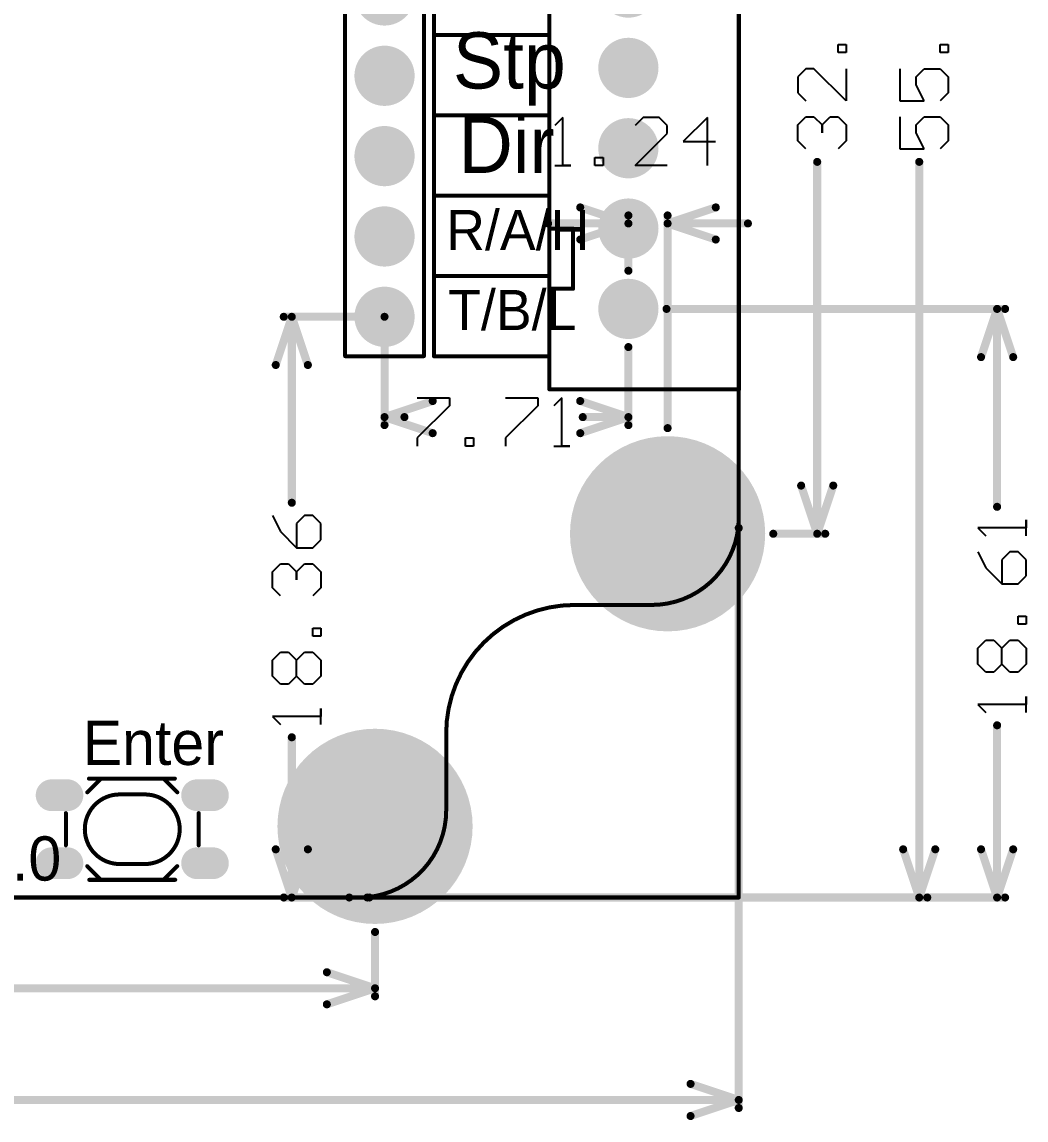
# Model space of a CAD drawing. Header units: millimetres. Extents: x 18.6 to 91.5, y 20.1 to 88.8.
# Drawn here: x 59.74 to 91.48, y 20.36 to 55.08 of the extents above; entities that cross this region are included whole.
import ezdxf

# ---------------------------------------------------------------- set-up
doc = ezdxf.new("R2010")
doc.units = ezdxf.units.MM
for name, color, linetype in [('BottomLayer', 5, 'Continuous'), ('BottomSolder', 6, 'Continuous'), ('KeepOutLayer', 6, 'Continuous'), ('Mechanical1', 6, 'Continuous'), ('Mechanical2', 216, 'Continuous'), ('Mechanical6', 56, 'Continuous'), ('MidLayer1', 16, 'Continuous'), ('MidLayer2', 76, 'Continuous'), ('MultiLayer', 9, 'Continuous'), ('PadHoleLayer', 156, 'Continuous'), ('TopLayer', 1, 'Continuous'), ('TopOverlay', 2, 'Continuous'), ('TopPaste', 8, 'Continuous'), ('TopSolder', 216, 'Continuous')]:
    doc.layers.add(name, color=color, linetype=linetype)

# ---------------------------------------------------------------- blocks, each defined once
blk = doc.blocks.new('3_4_2_5____1')
at = {"layer": 'TopLayer', "const_width": 0.8}
for points in [[(-2.55, 1.075), (-2.05, 1.075)], [(2.05, 1.075), (2.55, 1.075)], [(-2.55, -1.075), (-2.05, -1.075)], [(2.05, -1.075), (2.55, -1.075)]]:
    blk.add_lwpolyline(points, dxfattribs=at)
at = {"layer": 'TopLayer', "const_width": 0.4}
for points in [[(-2.75, 1.075, 1), (-2.35, 1.075, 1)], [(-2.25, 1.075, 1), (-1.85, 1.075, 1)], [(1.85, 1.075, 1), (2.25, 1.075, 1)], [(2.35, 1.075, 1), (2.75, 1.075, 1)], [(-2.75, -1.075, 1), (-2.35, -1.075, 1)], [(-2.25, -1.075, 1), (-1.85, -1.075, 1)], [(1.85, -1.075, 1), (2.25, -1.075, 1)], [(2.35, -1.075, 1), (2.75, -1.075, 1)]]:
    blk.add_lwpolyline(points, format="xyb", close=True, dxfattribs=at)
at = {"layer": 'TopOverlay', "const_width": 0.127}
for points in [[(-1.422, 1.168), (-1.016, 1.575)], [(-1.372, 1.6), (1.346, 1.6)], [(1.016, 1.575), (1.422, 1.168)], [(-0.4, 1.1), (0.4, 1.1)], [(-2.1, -0.508), (-2.1, 0.508)], [(2.1, -0.508), (2.1, 0.508)], [(-0.4, -1.1), (0.4, -1.1)], [(-1.422, -1.168), (-1.016, -1.575)], [(1.016, -1.575), (1.422, -1.168)], [(-1.359, -1.6), (1.359, -1.6)]]:
    blk.add_lwpolyline(points, dxfattribs=at)
at = {"layer": 'TopOverlay', "const_width": 0.0635}
for points in [[(-1.403, 1.6, 1), (-1.34, 1.6, 1)], [(-1.048, 1.575, 1), (-0.984, 1.575, 1)], [(0.984, 1.575, 1), (1.048, 1.575, 1)], [(1.314, 1.6, 1), (1.378, 1.6, 1)], [(-1.454, 1.168, 1), (-1.391, 1.168, 1)], [(-0.432, 1.1, 1), (-0.368, 1.1, 1)], [(-0.432, 1.1, 1), (-0.368, 1.1, 1)], [(0.368, 1.1, 1), (0.432, 1.1, 1)], [(0.368, 1.1, 1), (0.432, 1.1, 1)], [(1.391, 1.168, 1), (1.454, 1.168, 1)], [(-2.132, 0.508, 1), (-2.068, 0.508, 1)], [(2.068, 0.508, 1), (2.132, 0.508, 1)], [(-2.132, -0.508, 1), (-2.068, -0.508, 1)], [(2.068, -0.508, 1), (2.132, -0.508, 1)], [(-0.432, -1.1, 1), (-0.368, -1.1, 1)], [(-0.432, -1.1, 1), (-0.368, -1.1, 1)], [(0.368, -1.1, 1), (0.432, -1.1, 1)], [(0.368, -1.1, 1), (0.432, -1.1, 1)], [(-1.454, -1.168, 1), (-1.391, -1.168, 1)], [(1.391, -1.168, 1), (1.454, -1.168, 1)], [(-1.391, -1.6, 1), (-1.327, -1.6, 1)], [(-1.048, -1.575, 1), (-0.984, -1.575, 1)], [(0.984, -1.575, 1), (1.048, -1.575, 1)], [(1.327, -1.6, 1), (1.391, -1.6, 1)]]:
    blk.add_lwpolyline(points, format="xyb", close=True, dxfattribs=at)
at = {"layer": 'TopOverlay', "const_width": 0.127}
for points in [[(-0.4, -1.1, -1), (-0.4, 1.1)], [(0.4, 1.1, -1), (0.4, -1.1)]]:
    blk.add_lwpolyline(points, format="xyb", dxfattribs=at)
at = {"layer": 'TopPaste', "const_width": 0.8}
for points in [[(-2.55, 1.075), (-2.05, 1.075)], [(2.05, 1.075), (2.55, 1.075)], [(-2.55, -1.075), (-2.05, -1.075)], [(2.05, -1.075), (2.55, -1.075)]]:
    blk.add_lwpolyline(points, dxfattribs=at)
at = {"layer": 'TopPaste', "const_width": 0.4}
for points in [[(-2.75, 1.075, 1), (-2.35, 1.075, 1)], [(-2.25, 1.075, 1), (-1.85, 1.075, 1)], [(1.85, 1.075, 1), (2.25, 1.075, 1)], [(2.35, 1.075, 1), (2.75, 1.075, 1)], [(-2.75, -1.075, 1), (-2.35, -1.075, 1)], [(-2.25, -1.075, 1), (-1.85, -1.075, 1)], [(1.85, -1.075, 1), (2.25, -1.075, 1)], [(2.35, -1.075, 1), (2.75, -1.075, 1)]]:
    blk.add_lwpolyline(points, format="xyb", close=True, dxfattribs=at)
at = {"layer": 'TopSolder', "const_width": 1.003}
for points in [[(-2.55, 1.075), (-2.05, 1.075)], [(2.05, 1.075), (2.55, 1.075)], [(-2.55, -1.075), (-2.05, -1.075)], [(2.05, -1.075), (2.55, -1.075)]]:
    blk.add_lwpolyline(points, dxfattribs=at)
at = {"layer": 'TopSolder', "const_width": 0.502}
for points in [[(-2.801, 1.075, 1), (-2.299, 1.075, 1)], [(-2.301, 1.075, 1), (-1.799, 1.075, 1)], [(1.799, 1.075, 1), (2.301, 1.075, 1)], [(2.299, 1.075, 1), (2.801, 1.075, 1)], [(-2.801, -1.075, 1), (-2.299, -1.075, 1)], [(-2.301, -1.075, 1), (-1.799, -1.075, 1)], [(1.799, -1.075, 1), (2.301, -1.075, 1)], [(2.299, -1.075, 1), (2.801, -1.075, 1)]]:
    blk.add_lwpolyline(points, format="xyb", close=True, dxfattribs=at)
blk = doc.blocks.new('XH_8A_2')
at = {"layer": 'BottomLayer', "const_width": 0.85}
for points in [[(-9.315, 0, 1), (-8.465, 0, 1)], [(-6.775, 0, 1), (-5.925, 0, 1)], [(-4.235, 0, 1), (-3.385, 0, 1)], [(-1.695, 0, 1), (-0.845, 0, 1)], [(0.845, 0, 1), (1.695, 0, 1)], [(3.385, 0, 1), (4.235, 0, 1)], [(5.925, 0, 1), (6.775, 0, 1)]]:
    blk.add_lwpolyline(points, format="xyb", close=True, dxfattribs=at)
at = {"layer": 'BottomLayer'}
blk.add_solid([(8.04, -0.85), (9.74, -0.85), (8.04, 0.85), (9.74, 0.85)], dxfattribs=at)
at = {"layer": 'BottomSolder', "const_width": 0.952}
for points in [[(-9.366, 0, 1), (-8.414, 0, 1)], [(-6.826, 0, 1), (-5.874, 0, 1)], [(-4.286, 0, 1), (-3.334, 0, 1)], [(-1.746, 0, 1), (-0.794, 0, 1)], [(0.794, 0, 1), (1.746, 0, 1)], [(3.334, 0, 1), (4.286, 0, 1)], [(5.874, 0, 1), (6.826, 0, 1)]]:
    blk.add_lwpolyline(points, format="xyb", close=True, dxfattribs=at)
at = {"layer": 'BottomSolder'}
blk.add_solid([(7.938, -0.952), (9.842, -0.952), (7.938, 0.952), (9.842, 0.952)], dxfattribs=at)
at = {"layer": 'MidLayer1', "const_width": 0.85}
for points in [[(-9.315, 0, 1), (-8.465, 0, 1)], [(-6.775, 0, 1), (-5.925, 0, 1)], [(-4.235, 0, 1), (-3.385, 0, 1)], [(-1.695, 0, 1), (-0.845, 0, 1)], [(0.845, 0, 1), (1.695, 0, 1)], [(3.385, 0, 1), (4.235, 0, 1)], [(5.925, 0, 1), (6.775, 0, 1)]]:
    blk.add_lwpolyline(points, format="xyb", close=True, dxfattribs=at)
at = {"layer": 'MidLayer1'}
blk.add_solid([(8.04, -0.85), (9.74, -0.85), (8.04, 0.85), (9.74, 0.85)], dxfattribs=at)
at = {"layer": 'MidLayer2', "const_width": 0.85}
for points in [[(-9.315, 0, 1), (-8.465, 0, 1)], [(-6.775, 0, 1), (-5.925, 0, 1)], [(-4.235, 0, 1), (-3.385, 0, 1)], [(-1.695, 0, 1), (-0.845, 0, 1)], [(0.845, 0, 1), (1.695, 0, 1)], [(3.385, 0, 1), (4.235, 0, 1)], [(5.925, 0, 1), (6.775, 0, 1)]]:
    blk.add_lwpolyline(points, format="xyb", close=True, dxfattribs=at)
at = {"layer": 'MidLayer2'}
blk.add_solid([(8.04, -0.85), (9.74, -0.85), (8.04, 0.85), (9.74, 0.85)], dxfattribs=at)
at = {"layer": 'MultiLayer', "const_width": 0.85}
for points in [[(-9.315, 0, 1), (-8.465, 0, 1)], [(-6.775, 0, 1), (-5.925, 0, 1)], [(-4.235, 0, 1), (-3.385, 0, 1)], [(-1.695, 0, 1), (-0.845, 0, 1)], [(0.845, 0, 1), (1.695, 0, 1)], [(3.385, 0, 1), (4.235, 0, 1)], [(5.925, 0, 1), (6.775, 0, 1)]]:
    blk.add_lwpolyline(points, format="xyb", close=True, dxfattribs=at)
at = {"layer": 'MultiLayer'}
blk.add_solid([(8.04, -0.85), (9.74, -0.85), (8.04, 0.85), (9.74, 0.85)], dxfattribs=at)
at = {"layer": 'PadHoleLayer', "const_width": 0.415}
for points in [[(-9.098, 0, 1), (-8.682, 0, 1)], [(-6.558, 0, 1), (-6.142, 0, 1)], [(-4.018, 0, 1), (-3.602, 0, 1)], [(-1.477, 0, 1), (-1.062, 0, 1)], [(1.062, 0, 1), (1.478, 0, 1)], [(3.602, 0, 1), (4.018, 0, 1)], [(6.142, 0, 1), (6.558, 0, 1)], [(8.682, 0, 1), (9.098, 0, 1)]]:
    blk.add_lwpolyline(points, format="xyb", close=True, dxfattribs=at)
at = {"layer": 'TopLayer', "const_width": 0.85}
for points in [[(-9.315, 0, 1), (-8.465, 0, 1)], [(-6.775, 0, 1), (-5.925, 0, 1)], [(-4.235, 0, 1), (-3.385, 0, 1)], [(-1.695, 0, 1), (-0.845, 0, 1)], [(0.845, 0, 1), (1.695, 0, 1)], [(3.385, 0, 1), (4.235, 0, 1)], [(5.925, 0, 1), (6.775, 0, 1)]]:
    blk.add_lwpolyline(points, format="xyb", close=True, dxfattribs=at)
at = {"layer": 'TopLayer'}
blk.add_solid([(8.04, -0.85), (9.74, -0.85), (8.04, 0.85), (9.74, 0.85)], dxfattribs=at)
at = {"layer": 'TopOverlay', "const_width": 0.127}
for points in [[(-11.43, 2.5), (-11.43, -3.5)], [(-11.43, 2.5), (-8.255, 2.5)], [(-8.255, 2.5), (-8.255, 1.75)], [(-8.255, 2.5), (-6.35, 2.5)], [(-6.35, 2.5), (-6.35, 1.75)], [(-6.35, 2.5), (6.858, 2.5)], [(6.858, 2.5), (6.858, 1.75)], [(6.858, 2.5), (8.763, 2.5)], [(8.763, 2.5), (8.763, 1.75)], [(8.763, 2.5), (11.36, 2.5)], [(11.36, 2.5), (11.36, -3.5)], [(-8.255, 1.75), (-6.35, 1.75)], [(6.858, 1.75), (8.763, 1.75)], [(-11.43, -3.5), (11.36, -3.5)]]:
    blk.add_lwpolyline(points, dxfattribs=at)
at = {"layer": 'TopOverlay', "const_width": 0.0635}
for points in [[(-11.462, 2.5, 1), (-11.398, 2.5, 1)], [(-11.462, 2.5, 1), (-11.398, 2.5, 1)], [(-8.287, 2.5, 1), (-8.223, 2.5, 1)], [(-8.287, 2.5, 1), (-8.223, 2.5, 1)], [(-8.287, 2.5, 1), (-8.223, 2.5, 1)], [(-6.382, 2.5, 1), (-6.318, 2.5, 1)], [(-6.382, 2.5, 1), (-6.318, 2.5, 1)], [(-6.382, 2.5, 1), (-6.318, 2.5, 1)], [(6.826, 2.5, 1), (6.89, 2.5, 1)], [(6.826, 2.5, 1), (6.89, 2.5, 1)], [(6.826, 2.5, 1), (6.89, 2.5, 1)], [(8.731, 2.5, 1), (8.795, 2.5, 1)], [(8.731, 2.5, 1), (8.795, 2.5, 1)], [(8.731, 2.5, 1), (8.795, 2.5, 1)], [(11.328, 2.5, 1), (11.392, 2.5, 1)], [(11.328, 2.5, 1), (11.392, 2.5, 1)], [(-8.287, 1.75, 1), (-8.223, 1.75, 1)], [(-8.287, 1.75, 1), (-8.223, 1.75, 1)], [(-6.382, 1.75, 1), (-6.318, 1.75, 1)], [(-6.382, 1.75, 1), (-6.318, 1.75, 1)], [(6.826, 1.75, 1), (6.89, 1.75, 1)], [(6.826, 1.75, 1), (6.89, 1.75, 1)], [(8.731, 1.75, 1), (8.795, 1.75, 1)], [(8.731, 1.75, 1), (8.795, 1.75, 1)], [(-11.462, -3.5, 1), (-11.398, -3.5, 1)], [(-11.462, -3.5, 1), (-11.398, -3.5, 1)], [(11.328, -3.5, 1), (11.392, -3.5, 1)], [(11.328, -3.5, 1), (11.392, -3.5, 1)]]:
    blk.add_lwpolyline(points, format="xyb", close=True, dxfattribs=at)
at = {"layer": 'TopSolder', "const_width": 0.952}
for points in [[(-9.366, 0, 1), (-8.414, 0, 1)], [(-6.826, 0, 1), (-5.874, 0, 1)], [(-4.286, 0, 1), (-3.334, 0, 1)], [(-1.746, 0, 1), (-0.794, 0, 1)], [(0.794, 0, 1), (1.746, 0, 1)], [(3.334, 0, 1), (4.286, 0, 1)], [(5.874, 0, 1), (6.826, 0, 1)]]:
    blk.add_lwpolyline(points, format="xyb", close=True, dxfattribs=at)
at = {"layer": 'TopSolder'}
blk.add_solid([(7.938, -0.952), (9.842, -0.952), (7.938, 0.952), (9.842, 0.952)], dxfattribs=at)
blk = doc.blocks.new('HDR1X8_19')
at = {"layer": 'BottomLayer', "const_width": 0.85}
for points in [[(-6.775, 0, 1), (-5.925, 0, 1)], [(-4.235, 0, 1), (-3.385, 0, 1)], [(-1.695, 0, 1), (-0.845, 0, 1)], [(0.845, 0, 1), (1.695, 0, 1)], [(3.385, 0, 1), (4.235, 0, 1)], [(5.925, 0, 1), (6.775, 0, 1)], [(8.465, 0, 1), (9.315, 0, 1)]]:
    blk.add_lwpolyline(points, format="xyb", close=True, dxfattribs=at)
at = {"layer": 'BottomLayer'}
blk.add_solid([(-9.74, -0.85), (-8.04, -0.85), (-9.74, 0.85), (-8.04, 0.85)], dxfattribs=at)
at = {"layer": 'BottomSolder', "const_width": 0.952}
for points in [[(-6.826, 0, 1), (-5.874, 0, 1)], [(-4.286, 0, 1), (-3.334, 0, 1)], [(-1.746, 0, 1), (-0.794, 0, 1)], [(0.794, 0, 1), (1.746, 0, 1)], [(3.334, 0, 1), (4.286, 0, 1)], [(5.874, 0, 1), (6.826, 0, 1)], [(8.414, 0, 1), (9.366, 0, 1)]]:
    blk.add_lwpolyline(points, format="xyb", close=True, dxfattribs=at)
at = {"layer": 'BottomSolder'}
blk.add_solid([(-9.842, -0.952), (-7.938, -0.952), (-9.842, 0.952), (-7.938, 0.952)], dxfattribs=at)
at = {"layer": 'MidLayer1', "const_width": 0.85}
for points in [[(-6.775, 0, 1), (-5.925, 0, 1)], [(-4.235, 0, 1), (-3.385, 0, 1)], [(-1.695, 0, 1), (-0.845, 0, 1)], [(0.845, 0, 1), (1.695, 0, 1)], [(3.385, 0, 1), (4.235, 0, 1)], [(5.925, 0, 1), (6.775, 0, 1)], [(8.465, 0, 1), (9.315, 0, 1)]]:
    blk.add_lwpolyline(points, format="xyb", close=True, dxfattribs=at)
at = {"layer": 'MidLayer1'}
blk.add_solid([(-9.74, -0.85), (-8.04, -0.85), (-9.74, 0.85), (-8.04, 0.85)], dxfattribs=at)
at = {"layer": 'MidLayer2', "const_width": 0.85}
for points in [[(-6.775, 0, 1), (-5.925, 0, 1)], [(-4.235, 0, 1), (-3.385, 0, 1)], [(-1.695, 0, 1), (-0.845, 0, 1)], [(0.845, 0, 1), (1.695, 0, 1)], [(3.385, 0, 1), (4.235, 0, 1)], [(5.925, 0, 1), (6.775, 0, 1)], [(8.465, 0, 1), (9.315, 0, 1)]]:
    blk.add_lwpolyline(points, format="xyb", close=True, dxfattribs=at)
at = {"layer": 'MidLayer2'}
blk.add_solid([(-9.74, -0.85), (-8.04, -0.85), (-9.74, 0.85), (-8.04, 0.85)], dxfattribs=at)
at = {"layer": 'MultiLayer', "const_width": 0.85}
for points in [[(-6.775, 0, 1), (-5.925, 0, 1)], [(-4.235, 0, 1), (-3.385, 0, 1)], [(-1.695, 0, 1), (-0.845, 0, 1)], [(0.845, 0, 1), (1.695, 0, 1)], [(3.385, 0, 1), (4.235, 0, 1)], [(5.925, 0, 1), (6.775, 0, 1)], [(8.465, 0, 1), (9.315, 0, 1)]]:
    blk.add_lwpolyline(points, format="xyb", close=True, dxfattribs=at)
at = {"layer": 'MultiLayer'}
blk.add_solid([(-9.74, -0.85), (-8.04, -0.85), (-9.74, 0.85), (-8.04, 0.85)], dxfattribs=at)
at = {"layer": 'PadHoleLayer', "const_width": 0.415}
for points in [[(-9.098, 0, 1), (-8.682, 0, 1)], [(-6.558, 0, 1), (-6.142, 0, 1)], [(-4.018, 0, 1), (-3.602, 0, 1)], [(-1.478, 0, 1), (-1.062, 0, 1)], [(1.062, 0, 1), (1.478, 0, 1)], [(3.602, 0, 1), (4.018, 0, 1)], [(6.142, 0, 1), (6.558, 0, 1)], [(8.682, 0, 1), (9.098, 0, 1)]]:
    blk.add_lwpolyline(points, format="xyb", close=True, dxfattribs=at)
at = {"layer": 'TopLayer', "const_width": 0.85}
for points in [[(-6.775, 0, 1), (-5.925, 0, 1)], [(-4.235, 0, 1), (-3.385, 0, 1)], [(-1.695, 0, 1), (-0.845, 0, 1)], [(0.845, 0, 1), (1.695, 0, 1)], [(3.385, 0, 1), (4.235, 0, 1)], [(5.925, 0, 1), (6.775, 0, 1)], [(8.465, 0, 1), (9.315, 0, 1)]]:
    blk.add_lwpolyline(points, format="xyb", close=True, dxfattribs=at)
at = {"layer": 'TopLayer'}
blk.add_solid([(-9.74, -0.85), (-8.04, -0.85), (-9.74, 0.85), (-8.04, 0.85)], dxfattribs=at)
at = {"layer": 'TopOverlay', "const_width": 0.127}
for points in [[(-10.135, -1.245), (-10.135, 1.245)], [(10.135, 1.245), (-10.135, 1.245)], [(10.135, -1.245), (10.135, 1.245)], [(10.135, -1.245), (-10.135, -1.245)]]:
    blk.add_lwpolyline(points, dxfattribs=at)
at = {"layer": 'TopOverlay', "const_width": 0.0635}
for points in [[(-10.166, 1.245, 1), (-10.103, 1.245, 1)], [(-10.166, 1.245, 1), (-10.103, 1.245, 1)], [(10.103, 1.245, 1), (10.166, 1.245, 1)], [(10.103, 1.245, 1), (10.166, 1.245, 1)], [(-10.166, -1.245, 1), (-10.103, -1.245, 1)], [(-10.166, -1.245, 1), (-10.103, -1.245, 1)], [(10.103, -1.245, 1), (10.166, -1.245, 1)], [(10.103, -1.245, 1), (10.166, -1.245, 1)]]:
    blk.add_lwpolyline(points, format="xyb", close=True, dxfattribs=at)
at = {"layer": 'TopSolder', "const_width": 0.952}
for points in [[(-6.826, 0, 1), (-5.874, 0, 1)], [(-4.286, 0, 1), (-3.334, 0, 1)], [(-1.746, 0, 1), (-0.794, 0, 1)], [(0.794, 0, 1), (1.746, 0, 1)], [(3.334, 0, 1), (4.286, 0, 1)], [(5.874, 0, 1), (6.826, 0, 1)], [(8.414, 0, 1), (9.366, 0, 1)]]:
    blk.add_lwpolyline(points, format="xyb", close=True, dxfattribs=at)
at = {"layer": 'TopSolder'}
blk.add_solid([(-9.842, -0.952), (-7.938, -0.952), (-9.842, 0.952), (-7.938, 0.952)], dxfattribs=at)

msp = doc.modelspace()

# ---------------------------------------------------------------- linework, layer by layer
at = {"layer": 'BottomLayer'}
for points, const_width in [([(78.658, 38.9, 1), (81.642, 38.9, 1)], 2.985), ([(79.85, 41.2, 1), (80.45, 41.2, 1)], 0.6), ([(78.224, 40.526, 1), (78.824, 40.526, 1)], 0.6), ([(81.476, 40.526, 1), (82.076, 40.526, 1)], 0.6), ([(77.55, 38.9, 1), (78.15, 38.9, 1)], 0.6), ([(78.224, 37.274, 1), (78.824, 37.274, 1)], 0.6), ([(69.408, 29.65, 1), (72.392, 29.65, 1)], 2.985), ([(70.6, 31.95, 1), (71.2, 31.95, 1)], 0.6), ([(68.974, 31.276, 1), (69.574, 31.276, 1)], 0.6), ([(72.226, 31.276, 1), (72.826, 31.276, 1)], 0.6), ([(68.3, 29.65, 1), (68.9, 29.65, 1)], 0.6), ([(68.974, 28.024, 1), (69.574, 28.024, 1)], 0.6)]:
    msp.add_lwpolyline(points, format="xyb", close=True, dxfattribs=dict(at, const_width=const_width))
at = {"layer": 'BottomSolder'}
for points, const_width in [([(78.607, 38.9, 1), (81.693, 38.9, 1)], 3.086), ([(79.799, 41.2, 1), (80.501, 41.2, 1)], 0.702), ([(78.173, 40.526, 1), (78.874, 40.526, 1)], 0.702), ([(81.426, 40.526, 1), (82.127, 40.526, 1)], 0.702), ([(77.499, 38.9, 1), (78.201, 38.9, 1)], 0.702), ([(78.173, 37.274, 1), (78.874, 37.274, 1)], 0.702), ([(69.357, 29.65, 1), (72.443, 29.65, 1)], 3.086), ([(70.549, 31.95, 1), (71.251, 31.95, 1)], 0.702), ([(68.923, 31.276, 1), (69.624, 31.276, 1)], 0.702), ([(72.176, 31.276, 1), (72.877, 31.276, 1)], 0.702), ([(68.249, 29.65, 1), (68.951, 29.65, 1)], 0.702), ([(68.923, 28.024, 1), (69.624, 28.024, 1)], 0.702)]:
    msp.add_lwpolyline(points, format="xyb", close=True, dxfattribs=dict(at, const_width=const_width))
at = {"layer": 'KeepOutLayer', "const_width": 0.127}
for points in [[(82.4, 39.4), (82.4, 70.4)], [(77.21, 36.65), (79.65, 36.65)], [(73.15, 30.15), (73.15, 32.59)], [(39.4, 27.4), (70.4, 27.4)]]:
    msp.add_lwpolyline(points, dxfattribs=at)
for points in [[(82.4, 39.4, -0.414214), (79.65, 36.65)], [(73.15, 32.59, -0.414213), (77.21, 36.65)], [(73.15, 30.15, -0.414214), (70.4, 27.4)]]:
    msp.add_lwpolyline(points, format="xyb", dxfattribs=at)
at = {"layer": 'KeepOutLayer', "const_width": 0.0635}
for points in [[(82.368, 39.4, 1), (82.432, 39.4, 1)], [(82.368, 39.4, 1), (82.432, 39.4, 1)], [(77.178, 36.65, 1), (77.242, 36.65, 1)], [(77.178, 36.65, 1), (77.242, 36.65, 1)], [(79.618, 36.65, 1), (79.682, 36.65, 1)], [(79.618, 36.65, 1), (79.682, 36.65, 1)], [(73.118, 32.59, 1), (73.182, 32.59, 1)], [(73.118, 32.59, 1), (73.182, 32.59, 1)], [(73.118, 30.15, 1), (73.182, 30.15, 1)], [(73.118, 30.15, 1), (73.182, 30.15, 1)], [(70.368, 27.4, 1), (70.432, 27.4, 1)], [(70.368, 27.4, 1), (70.432, 27.4, 1)]]:
    msp.add_lwpolyline(points, format="xyb", close=True, dxfattribs=at)
at = {"layer": 'Mechanical1', "const_width": 0.127}
for points in [[(82.4, 39.4), (82.4, 70.4)], [(77.21, 36.65), (79.65, 36.65)], [(73.15, 30.15), (73.15, 32.59)], [(39.4, 27.4), (70.4, 27.4)]]:
    msp.add_lwpolyline(points, dxfattribs=at)
for points in [[(82.4, 39.4, -0.414214), (79.65, 36.65)], [(73.15, 32.59, -0.414213), (77.21, 36.65)], [(73.15, 30.15, -0.414214), (70.4, 27.4)]]:
    msp.add_lwpolyline(points, format="xyb", dxfattribs=at)
at = {"layer": 'Mechanical1', "const_width": 0.0635}
for points in [[(82.368, 39.4, 1), (82.432, 39.4, 1)], [(82.368, 39.4, 1), (82.432, 39.4, 1)], [(77.178, 36.65, 1), (77.242, 36.65, 1)], [(77.178, 36.65, 1), (77.242, 36.65, 1)], [(79.618, 36.65, 1), (79.682, 36.65, 1)], [(79.618, 36.65, 1), (79.682, 36.65, 1)], [(73.118, 32.59, 1), (73.182, 32.59, 1)], [(73.118, 32.59, 1), (73.182, 32.59, 1)], [(73.118, 30.15, 1), (73.182, 30.15, 1)], [(73.118, 30.15, 1), (73.182, 30.15, 1)], [(70.368, 27.4, 1), (70.432, 27.4, 1)], [(70.368, 27.4, 1), (70.432, 27.4, 1)]]:
    msp.add_lwpolyline(points, format="xyb", close=True, dxfattribs=at)
at = {"layer": 'Mechanical2', "const_width": 0.127}
for points in [[(82.4, 27.4), (82.4, 82.4)], [(27.4, 27.4), (82.4, 27.4)]]:
    msp.add_lwpolyline(points, dxfattribs=at)
at = {"layer": 'Mechanical2', "const_width": 0.0635}
msp.add_lwpolyline([(82.368, 27.4, 1), (82.432, 27.4, 1)], format="xyb", close=True, dxfattribs=at)
msp.add_lwpolyline([(82.368, 27.4, 1), (82.432, 27.4, 1)], format="xyb", close=True, dxfattribs=at)
at = {"layer": 'Mechanical6'}
for p, q in [((85.54, 54.113), (85.54, 54.367)), ((85.54, 54.367), (85.794, 54.367)), ((85.794, 54.367), (85.794, 54.113)), ((88.766, 54.113), (88.766, 54.367)), ((88.766, 54.367), (89.02, 54.367)), ((89.02, 54.367), (89.02, 54.113)), ((85.794, 54.113), (85.54, 54.113)), ((89.02, 54.113), (88.766, 54.113)), ((84.525, 53.605), (84.271, 53.351)), ((84.779, 53.605), (84.525, 53.605)), ((85.794, 52.589), (84.779, 53.605)), ((85.794, 53.605), (85.794, 52.589)), ((87.497, 53.605), (87.497, 52.589)), ((88.005, 53.351), (88.258, 53.605)), ((88.258, 53.605), (88.766, 53.605)), ((88.766, 53.605), (89.02, 53.351)), ((84.271, 53.351), (84.271, 52.843)), ((88.005, 53.097), (88.005, 53.351)), ((89.02, 53.351), (89.02, 52.843)), ((84.271, 52.843), (84.525, 52.589)), ((88.258, 52.589), (88.005, 53.097)), ((89.02, 52.843), (88.766, 52.589)), ((87.497, 52.589), (88.258, 52.589)), ((84.271, 51.827), (84.525, 52.081)), ((84.525, 52.081), (84.779, 52.081)), ((84.779, 52.081), (85.033, 51.827)), ((85.033, 51.827), (85.287, 52.081)), ((85.287, 52.081), (85.54, 52.081)), ((85.54, 52.081), (85.794, 51.827)), ((87.497, 52.081), (87.497, 51.066)), ((88.005, 51.827), (88.258, 52.081)), ((88.258, 52.081), (88.766, 52.081)), ((88.766, 52.081), (89.02, 51.827)), ((76.839, 52.062), (76.585, 51.809)), ((76.839, 50.539), (76.839, 52.062)), ((79.378, 52.062), (79.124, 51.809)), ((79.886, 52.062), (79.378, 52.062)), ((80.14, 51.809), (79.886, 52.062)), ((80.14, 51.555), (80.14, 51.809)), ((81.409, 52.062), (80.648, 51.301)), ((81.409, 50.539), (81.409, 52.062)), ((84.271, 51.32), (84.271, 51.827)), ((85.033, 51.827), (85.033, 51.574)), ((85.033, 51.574), (85.033, 51.827)), ((85.794, 51.827), (85.794, 51.32)), ((88.005, 51.574), (88.005, 51.827)), ((89.02, 51.827), (89.02, 51.32)), ((79.124, 50.539), (80.14, 51.555)), ((88.258, 51.066), (88.005, 51.574)), ((80.648, 51.301), (81.663, 51.301)), ((84.525, 51.066), (84.271, 51.32)), ((85.794, 51.32), (85.54, 51.066)), ((87.497, 51.066), (88.258, 51.066)), ((89.02, 51.32), (88.766, 51.066)), ((77.855, 50.539), (77.855, 50.793)), ((77.855, 50.793), (78.109, 50.793)), ((78.109, 50.793), (78.109, 50.539)), ((76.585, 50.539), (77.093, 50.539)), ((77.093, 50.539), (76.839, 50.539)), ((78.109, 50.539), (77.855, 50.539)), ((80.14, 50.539), (79.124, 50.539)), ((72.237, 43.199), (73.253, 43.199)), ((73.253, 43.199), (73.253, 42.945)), ((75.03, 43.199), (76.046, 43.199)), ((76.046, 43.199), (76.046, 42.945)), ((76.807, 43.199), (76.554, 42.945)), ((76.807, 41.675), (76.807, 43.199)), ((73.253, 42.945), (72.237, 41.929)), ((76.046, 42.945), (75.03, 41.929)), ((72.237, 41.929), (72.237, 41.675)), ((73.76, 41.675), (73.76, 41.929)), ((73.76, 41.929), (74.014, 41.929)), ((74.014, 41.675), (73.76, 41.675)), ((74.014, 41.929), (74.014, 41.675)), ((75.03, 41.929), (75.03, 41.675)), ((76.554, 41.675), (77.061, 41.675)), ((77.061, 41.675), (76.807, 41.675)), ((67.659, 39.475), (67.913, 38.967)), ((68.675, 39.475), (68.421, 39.221)), ((68.929, 39.475), (68.675, 39.475)), ((69.183, 39.221), (68.929, 39.475)), ((91.484, 38.838), (91.484, 39.346)), ((91.484, 39.346), (91.484, 39.092)), ((67.913, 38.967), (68.421, 38.459)), ((68.421, 39.221), (68.421, 38.459)), ((69.183, 38.713), (69.183, 39.221)), ((91.484, 39.092), (89.96, 39.092)), ((89.96, 39.092), (90.214, 38.838)), ((68.929, 38.459), (69.183, 38.713)), ((68.421, 38.459), (68.929, 38.459)), ((89.96, 38.33), (90.214, 37.822)), ((90.976, 38.33), (90.722, 38.076)), ((91.23, 38.33), (90.976, 38.33)), ((91.484, 38.076), (91.23, 38.33)), ((67.659, 37.697), (67.913, 37.951)), ((67.913, 37.951), (68.167, 37.951)), ((68.167, 37.951), (68.421, 37.697)), ((68.421, 37.697), (68.675, 37.951)), ((68.675, 37.951), (68.929, 37.951)), ((68.929, 37.951), (69.183, 37.697)), ((90.722, 38.076), (90.722, 37.314)), ((91.484, 37.568), (91.484, 38.076)), ((67.659, 37.189), (67.659, 37.697)), ((68.421, 37.697), (68.421, 37.443)), ((68.421, 37.443), (68.421, 37.697)), ((69.183, 37.697), (69.183, 37.189)), ((90.214, 37.822), (90.722, 37.314)), ((91.23, 37.314), (91.484, 37.568)), ((67.913, 36.935), (67.659, 37.189)), ((69.183, 37.189), (68.929, 36.935)), ((90.722, 37.314), (91.23, 37.314)), ((91.23, 36.045), (91.23, 36.299)), ((91.23, 36.299), (91.484, 36.299)), ((91.484, 36.299), (91.484, 36.045)), ((68.929, 35.666), (68.929, 35.92)), ((68.929, 35.92), (69.183, 35.92)), ((69.183, 35.92), (69.183, 35.666)), ((91.484, 36.045), (91.23, 36.045)), ((69.183, 35.666), (68.929, 35.666)), ((89.96, 35.283), (90.214, 35.537)), ((90.214, 35.537), (90.468, 35.537)), ((90.468, 35.537), (90.722, 35.283)), ((90.722, 35.283), (90.976, 35.537)), ((90.976, 35.537), (91.23, 35.537)), ((91.23, 35.537), (91.484, 35.283)), ((67.659, 34.904), (67.913, 35.158)), ((67.913, 35.158), (68.167, 35.158)), ((68.167, 35.158), (68.421, 34.904)), ((68.421, 34.904), (68.675, 35.158)), ((68.675, 35.158), (68.929, 35.158)), ((68.929, 35.158), (69.183, 34.904)), ((89.96, 34.775), (89.96, 35.283)), ((90.722, 34.775), (90.722, 35.283)), ((91.484, 35.283), (91.484, 34.775)), ((67.659, 34.396), (67.659, 34.904)), ((68.421, 34.396), (68.421, 34.904)), ((69.183, 34.904), (69.183, 34.396)), ((90.214, 34.521), (89.96, 34.775)), ((90.722, 34.775), (90.468, 34.521)), ((90.976, 34.521), (90.722, 34.775)), ((91.484, 34.775), (91.23, 34.521)), ((67.913, 34.142), (67.659, 34.396)), ((68.421, 34.396), (68.167, 34.142)), ((68.675, 34.142), (68.421, 34.396)), ((69.183, 34.396), (68.929, 34.142)), ((90.468, 34.521), (90.214, 34.521)), ((91.23, 34.521), (90.976, 34.521)), ((68.167, 34.142), (67.913, 34.142)), ((68.929, 34.142), (68.675, 34.142)), ((91.484, 33.252), (91.484, 33.759)), ((91.484, 33.759), (91.484, 33.506)), ((69.183, 32.873), (69.183, 33.381)), ((69.183, 33.381), (69.183, 33.127)), ((91.484, 33.506), (89.96, 33.506)), ((89.96, 33.506), (90.214, 33.252)), ((69.183, 33.127), (67.659, 33.127)), ((67.659, 33.127), (67.913, 32.873))]:
    msp.add_line(p, q, dxfattribs=at)
for points, const_width in [([(82.4, 39.4), (82.4, 70.4)], 0.127), ([(84.88, 38.9), (84.88, 50.659)], 0.254), ([(88.106, 27.4), (88.106, 50.659)], 0.254), ([(77.387, 49.219), (78.911, 48.711)], 0.254), ([(80.15, 48.711), (81.674, 49.219)], 0.254), ([(78.911, 47.216), (78.911, 48.965)], 0.254), ([(80.15, 42.24), (80.15, 48.965)], 0.254), ([(76.371, 48.711), (78.911, 48.711)], 0.254), ([(77.387, 48.203), (78.911, 48.711)], 0.254), ([(80.15, 48.711), (82.69, 48.711)], 0.254), ([(80.15, 48.711), (81.674, 48.203)], 0.254), ([(67.761, 44.236), (68.269, 45.76)], 0.254), ([(68.015, 45.76), (71.2, 45.76)], 0.254), ([(68.269, 39.881), (68.269, 45.76)], 0.254), ([(68.269, 45.76), (68.777, 44.236)], 0.254), ([(71.2, 42.335), (71.2, 45.76)], 0.254), ([(80.117, 46.01), (90.824, 46.01)], 0.254), ([(90.062, 44.486), (90.57, 46.01)], 0.254), ([(90.57, 39.752), (90.57, 46.01)], 0.254), ([(90.57, 46.01), (91.078, 44.486)], 0.254), ([(78.911, 42.335), (78.911, 44.804)], 0.254), ([(71.2, 42.589), (72.724, 43.097)], 0.254), ([(77.387, 43.097), (78.911, 42.589)], 0.254), ([(71.2, 42.589), (71.831, 42.589)], 0.254), ([(71.2, 42.589), (72.724, 42.081)], 0.254), ([(77.387, 42.081), (78.911, 42.589)], 0.254), ([(77.468, 42.589), (78.911, 42.589)], 0.254), ([(84.372, 40.424), (84.88, 38.9)], 0.254), ([(84.88, 38.9), (85.388, 40.424)], 0.254), ([(82.4, 20.745), (82.4, 39.083)], 0.254), ([(83.49, 38.9), (85.134, 38.9)], 0.254), ([(77.21, 36.65), (79.65, 36.65)], 0.127), ([(73.15, 30.15), (73.15, 32.59)], 0.127), ([(90.57, 27.4), (90.57, 32.845)], 0.254), ([(68.269, 27.4), (68.269, 32.466)], 0.254), ([(67.761, 28.924), (68.269, 27.4)], 0.254), ([(68.269, 27.4), (68.777, 28.924)], 0.254), ([(87.598, 28.924), (88.106, 27.4)], 0.254), ([(88.106, 27.4), (88.614, 28.924)], 0.254), ([(90.062, 28.924), (90.57, 27.4)], 0.254), ([(90.57, 27.4), (91.078, 28.924)], 0.254), ([(39.4, 27.4), (70.4, 27.4)], 0.127), ([(68.015, 27.4), (70.083, 27.4)], 0.254), ([(70.654, 27.4), (88.36, 27.4)], 0.254), ([(70.718, 27.4), (90.824, 27.4)], 0.254), ([(70.9, 24.276), (70.9, 26.31)], 0.254), ([(69.376, 25.038), (70.9, 24.53)], 0.254), ([(58.328, 24.53), (70.9, 24.53)], 0.254), ([(69.376, 24.022), (70.9, 24.53)], 0.254), ([(80.876, 21.507), (82.4, 20.999)], 0.254), ([(58.328, 20.999), (82.4, 20.999)], 0.254), ([(80.876, 20.491), (82.4, 20.999)], 0.254)]:
    msp.add_lwpolyline(points, dxfattribs=dict(at, const_width=const_width))
for points, const_width in [([(84.817, 50.659, 1), (84.944, 50.659, 1)], 0.127), ([(88.043, 50.659, 1), (88.17, 50.659, 1)], 0.127), ([(77.324, 49.219, 1), (77.451, 49.219, 1)], 0.127), ([(81.611, 49.219, 1), (81.738, 49.219, 1)], 0.127), ([(78.848, 48.965, 1), (78.975, 48.965, 1)], 0.127), ([(80.087, 48.965, 1), (80.214, 48.965, 1)], 0.127), ([(76.308, 48.711, 1), (76.435, 48.711, 1)], 0.127), ([(78.848, 48.711, 1), (78.975, 48.711, 1)], 0.127), ([(78.848, 48.711, 1), (78.975, 48.711, 1)], 0.127), ([(78.848, 48.711, 1), (78.975, 48.711, 1)], 0.127), ([(80.087, 48.711, 1), (80.214, 48.711, 1)], 0.127), ([(80.087, 48.711, 1), (80.214, 48.711, 1)], 0.127), ([(80.087, 48.711, 1), (80.214, 48.711, 1)], 0.127), ([(82.627, 48.711, 1), (82.754, 48.711, 1)], 0.127), ([(77.324, 48.203, 1), (77.451, 48.203, 1)], 0.127), ([(81.611, 48.203, 1), (81.738, 48.203, 1)], 0.127), ([(78.848, 47.216, 1), (78.975, 47.216, 1)], 0.127), ([(67.951, 45.76, 1), (68.078, 45.76, 1)], 0.127), ([(68.205, 45.76, 1), (68.332, 45.76, 1)], 0.127), ([(68.205, 45.76, 1), (68.332, 45.76, 1)], 0.127), ([(68.205, 45.76, 1), (68.332, 45.76, 1)], 0.127), ([(71.136, 45.76, 1), (71.263, 45.76, 1)], 0.127), ([(71.136, 45.76, 1), (71.263, 45.76, 1)], 0.127), ([(80.053, 46.01, 1), (80.18, 46.01, 1)], 0.127), ([(90.506, 46.01, 1), (90.633, 46.01, 1)], 0.127), ([(90.506, 46.01, 1), (90.633, 46.01, 1)], 0.127), ([(90.506, 46.01, 1), (90.633, 46.01, 1)], 0.127), ([(90.76, 46.01, 1), (90.887, 46.01, 1)], 0.127), ([(78.848, 44.804, 1), (78.975, 44.804, 1)], 0.127), ([(89.998, 44.486, 1), (90.125, 44.486, 1)], 0.127), ([(91.014, 44.486, 1), (91.141, 44.486, 1)], 0.127), ([(67.697, 44.236, 1), (67.824, 44.236, 1)], 0.127), ([(68.713, 44.236, 1), (68.84, 44.236, 1)], 0.127), ([(72.66, 43.097, 1), (72.787, 43.097, 1)], 0.127), ([(77.324, 43.097, 1), (77.451, 43.097, 1)], 0.127), ([(71.136, 42.589, 1), (71.263, 42.589, 1)], 0.127), ([(71.136, 42.589, 1), (71.263, 42.589, 1)], 0.127), ([(71.136, 42.589, 1), (71.263, 42.589, 1)], 0.127), ([(71.767, 42.589, 1), (71.894, 42.589, 1)], 0.127), ([(77.404, 42.589, 1), (77.531, 42.589, 1)], 0.127), ([(78.848, 42.589, 1), (78.975, 42.589, 1)], 0.127), ([(78.848, 42.589, 1), (78.975, 42.589, 1)], 0.127), ([(78.848, 42.589, 1), (78.975, 42.589, 1)], 0.127), ([(71.136, 42.335, 1), (71.263, 42.335, 1)], 0.127), ([(78.848, 42.335, 1), (78.975, 42.335, 1)], 0.127), ([(80.087, 42.24, 1), (80.214, 42.24, 1)], 0.127), ([(72.66, 42.081, 1), (72.787, 42.081, 1)], 0.127), ([(77.324, 42.081, 1), (77.451, 42.081, 1)], 0.127), ([(84.309, 40.424, 1), (84.436, 40.424, 1)], 0.127), ([(85.325, 40.424, 1), (85.452, 40.424, 1)], 0.127), ([(68.205, 39.881, 1), (68.332, 39.881, 1)], 0.127), ([(90.506, 39.752, 1), (90.633, 39.752, 1)], 0.127), ([(82.368, 39.4, 1), (82.432, 39.4, 1)], 0.0635), ([(82.368, 39.4, 1), (82.432, 39.4, 1)], 0.0635), ([(82.337, 39.083, 1), (82.464, 39.083, 1)], 0.127), ([(83.427, 38.9, 1), (83.554, 38.9, 1)], 0.127), ([(84.817, 38.9, 1), (84.944, 38.9, 1)], 0.127), ([(84.817, 38.9, 1), (84.944, 38.9, 1)], 0.127), ([(84.817, 38.9, 1), (84.944, 38.9, 1)], 0.127), ([(85.071, 38.9, 1), (85.198, 38.9, 1)], 0.127), ([(77.178, 36.65, 1), (77.242, 36.65, 1)], 0.0635), ([(77.178, 36.65, 1), (77.242, 36.65, 1)], 0.0635), ([(79.618, 36.65, 1), (79.682, 36.65, 1)], 0.0635), ([(79.618, 36.65, 1), (79.682, 36.65, 1)], 0.0635), ([(73.118, 32.59, 1), (73.182, 32.59, 1)], 0.0635), ([(73.118, 32.59, 1), (73.182, 32.59, 1)], 0.0635), ([(90.506, 32.845, 1), (90.633, 32.845, 1)], 0.127), ([(68.205, 32.466, 1), (68.332, 32.466, 1)], 0.127), ([(73.118, 30.15, 1), (73.182, 30.15, 1)], 0.0635), ([(73.118, 30.15, 1), (73.182, 30.15, 1)], 0.0635), ([(67.697, 28.924, 1), (67.824, 28.924, 1)], 0.127), ([(68.713, 28.924, 1), (68.84, 28.924, 1)], 0.127), ([(87.535, 28.924, 1), (87.662, 28.924, 1)], 0.127), ([(88.551, 28.924, 1), (88.678, 28.924, 1)], 0.127), ([(89.998, 28.924, 1), (90.125, 28.924, 1)], 0.127), ([(91.014, 28.924, 1), (91.141, 28.924, 1)], 0.127), ([(67.951, 27.4, 1), (68.078, 27.4, 1)], 0.127), ([(68.205, 27.4, 1), (68.332, 27.4, 1)], 0.127), ([(68.205, 27.4, 1), (68.332, 27.4, 1)], 0.127), ([(68.205, 27.4, 1), (68.332, 27.4, 1)], 0.127), ([(70.019, 27.4, 1), (70.146, 27.4, 1)], 0.127), ([(70.368, 27.4, 1), (70.432, 27.4, 1)], 0.0635), ([(70.368, 27.4, 1), (70.432, 27.4, 1)], 0.0635), ([(70.591, 27.4, 1), (70.718, 27.4, 1)], 0.127), ([(70.654, 27.4, 1), (70.781, 27.4, 1)], 0.127), ([(88.043, 27.4, 1), (88.17, 27.4, 1)], 0.127), ([(88.043, 27.4, 1), (88.17, 27.4, 1)], 0.127), ([(88.043, 27.4, 1), (88.17, 27.4, 1)], 0.127), ([(88.297, 27.4, 1), (88.424, 27.4, 1)], 0.127), ([(90.506, 27.4, 1), (90.633, 27.4, 1)], 0.127), ([(90.506, 27.4, 1), (90.633, 27.4, 1)], 0.127), ([(90.506, 27.4, 1), (90.633, 27.4, 1)], 0.127), ([(90.76, 27.4, 1), (90.887, 27.4, 1)], 0.127), ([(70.837, 26.31, 1), (70.964, 26.31, 1)], 0.127), ([(69.313, 25.038, 1), (69.44, 25.038, 1)], 0.127), ([(70.837, 24.53, 1), (70.964, 24.53, 1)], 0.127), ([(70.837, 24.53, 1), (70.964, 24.53, 1)], 0.127), ([(70.837, 24.53, 1), (70.964, 24.53, 1)], 0.127), ([(70.837, 24.276, 1), (70.964, 24.276, 1)], 0.127), ([(69.313, 24.022, 1), (69.44, 24.022, 1)], 0.127), ([(80.813, 21.507, 1), (80.94, 21.507, 1)], 0.127), ([(82.337, 20.999, 1), (82.464, 20.999, 1)], 0.127), ([(82.337, 20.999, 1), (82.464, 20.999, 1)], 0.127), ([(82.337, 20.999, 1), (82.464, 20.999, 1)], 0.127), ([(82.337, 20.745, 1), (82.464, 20.745, 1)], 0.127), ([(80.813, 20.491, 1), (80.94, 20.491, 1)], 0.127)]:
    msp.add_lwpolyline(points, format="xyb", close=True, dxfattribs=dict(at, const_width=const_width))
at = {"layer": 'Mechanical6', "const_width": 0.127}
for points in [[(82.4, 39.4, -0.414214), (79.65, 36.65)], [(73.15, 32.59, -0.414213), (77.21, 36.65)], [(73.15, 30.15, -0.414214), (70.4, 27.4)]]:
    msp.add_lwpolyline(points, format="xyb", dxfattribs=at)
at = {"layer": 'MidLayer1'}
for points, const_width in [([(78.658, 38.9, 1), (81.642, 38.9, 1)], 2.985), ([(79.85, 41.2, 1), (80.45, 41.2, 1)], 0.6), ([(78.224, 40.526, 1), (78.824, 40.526, 1)], 0.6), ([(81.476, 40.526, 1), (82.076, 40.526, 1)], 0.6), ([(77.55, 38.9, 1), (78.15, 38.9, 1)], 0.6), ([(78.224, 37.274, 1), (78.824, 37.274, 1)], 0.6), ([(69.408, 29.65, 1), (72.392, 29.65, 1)], 2.985), ([(70.6, 31.95, 1), (71.2, 31.95, 1)], 0.6), ([(68.974, 31.276, 1), (69.574, 31.276, 1)], 0.6), ([(72.226, 31.276, 1), (72.826, 31.276, 1)], 0.6), ([(68.3, 29.65, 1), (68.9, 29.65, 1)], 0.6), ([(68.974, 28.024, 1), (69.574, 28.024, 1)], 0.6)]:
    msp.add_lwpolyline(points, format="xyb", close=True, dxfattribs=dict(at, const_width=const_width))
at = {"layer": 'MidLayer2'}
for points, const_width in [([(78.658, 38.9, 1), (81.642, 38.9, 1)], 2.985), ([(79.85, 41.2, 1), (80.45, 41.2, 1)], 0.6), ([(78.224, 40.526, 1), (78.824, 40.526, 1)], 0.6), ([(81.476, 40.526, 1), (82.076, 40.526, 1)], 0.6), ([(77.55, 38.9, 1), (78.15, 38.9, 1)], 0.6), ([(78.224, 37.274, 1), (78.824, 37.274, 1)], 0.6), ([(69.408, 29.65, 1), (72.392, 29.65, 1)], 2.985), ([(70.6, 31.95, 1), (71.2, 31.95, 1)], 0.6), ([(68.974, 31.276, 1), (69.574, 31.276, 1)], 0.6), ([(72.226, 31.276, 1), (72.826, 31.276, 1)], 0.6), ([(68.3, 29.65, 1), (68.9, 29.65, 1)], 0.6), ([(68.974, 28.024, 1), (69.574, 28.024, 1)], 0.6)]:
    msp.add_lwpolyline(points, format="xyb", close=True, dxfattribs=dict(at, const_width=const_width))
at = {"layer": 'MultiLayer'}
for points, const_width in [([(78.658, 38.9, 1), (81.642, 38.9, 1)], 2.985), ([(79.85, 41.2, 1), (80.45, 41.2, 1)], 0.6), ([(78.224, 40.526, 1), (78.824, 40.526, 1)], 0.6), ([(81.476, 40.526, 1), (82.076, 40.526, 1)], 0.6), ([(77.55, 38.9, 1), (78.15, 38.9, 1)], 0.6), ([(78.224, 37.274, 1), (78.824, 37.274, 1)], 0.6), ([(69.408, 29.65, 1), (72.392, 29.65, 1)], 2.985), ([(70.6, 31.95, 1), (71.2, 31.95, 1)], 0.6), ([(68.974, 31.276, 1), (69.574, 31.276, 1)], 0.6), ([(72.226, 31.276, 1), (72.826, 31.276, 1)], 0.6), ([(68.3, 29.65, 1), (68.9, 29.65, 1)], 0.6), ([(68.974, 28.024, 1), (69.574, 28.024, 1)], 0.6)]:
    msp.add_lwpolyline(points, format="xyb", close=True, dxfattribs=dict(at, const_width=const_width))
at = {"layer": 'PadHoleLayer'}
for points, const_width in [([(80.025, 41.2, 1), (80.275, 41.2, 1)], 0.25), ([(78.399, 40.526, 1), (78.649, 40.526, 1)], 0.25), ([(81.651, 40.526, 1), (81.901, 40.526, 1)], 0.25), ([(79.393, 38.9, 1), (80.908, 38.9, 1)], 1.515), ([(77.725, 38.9, 1), (77.975, 38.9, 1)], 0.25), ([(78.399, 37.274, 1), (78.649, 37.274, 1)], 0.25), ([(70.775, 31.95, 1), (71.025, 31.95, 1)], 0.25), ([(69.149, 31.276, 1), (69.399, 31.276, 1)], 0.25), ([(72.401, 31.276, 1), (72.651, 31.276, 1)], 0.25), ([(70.143, 29.65, 1), (71.658, 29.65, 1)], 1.515), ([(68.475, 29.65, 1), (68.725, 29.65, 1)], 0.25), ([(69.149, 28.024, 1), (69.399, 28.024, 1)], 0.25)]:
    msp.add_lwpolyline(points, format="xyb", close=True, dxfattribs=dict(at, const_width=const_width))
at = {"layer": 'TopLayer'}
for points, const_width in [([(78.658, 38.9, 1), (81.642, 38.9, 1)], 2.985), ([(79.85, 41.2, 1), (80.45, 41.2, 1)], 0.6), ([(78.224, 40.526, 1), (78.824, 40.526, 1)], 0.6), ([(81.476, 40.526, 1), (82.076, 40.526, 1)], 0.6), ([(77.55, 38.9, 1), (78.15, 38.9, 1)], 0.6), ([(78.224, 37.274, 1), (78.824, 37.274, 1)], 0.6), ([(69.408, 29.65, 1), (72.392, 29.65, 1)], 2.985), ([(70.6, 31.95, 1), (71.2, 31.95, 1)], 0.6), ([(68.974, 31.276, 1), (69.574, 31.276, 1)], 0.6), ([(72.226, 31.276, 1), (72.826, 31.276, 1)], 0.6), ([(68.3, 29.65, 1), (68.9, 29.65, 1)], 0.6), ([(68.974, 28.024, 1), (69.574, 28.024, 1)], 0.6)]:
    msp.add_lwpolyline(points, format="xyb", close=True, dxfattribs=dict(at, const_width=const_width))
at = {"layer": 'TopOverlay', "const_width": 0.127}
for points in [[(72.764, 49.591), (72.764, 64.785)], [(72.764, 54.671), (76.411, 54.671)], [(72.764, 52.131), (76.411, 52.131)], [(72.764, 49.591), (76.411, 49.591)], [(72.764, 44.511), (72.764, 49.591)], [(72.764, 47.051), (76.411, 47.051)], [(72.764, 44.511), (76.411, 44.511)]]:
    msp.add_lwpolyline(points, dxfattribs=at)
at = {"layer": 'TopOverlay', "const_width": 0.0635}
for points in [[(72.733, 54.671, 1), (72.796, 54.671, 1)], [(76.379, 54.671, 1), (76.443, 54.671, 1)], [(72.733, 52.131, 1), (72.796, 52.131, 1)], [(76.379, 52.131, 1), (76.443, 52.131, 1)], [(72.733, 49.591, 1), (72.796, 49.591, 1)], [(72.733, 49.591, 1), (72.796, 49.591, 1)], [(72.733, 49.591, 1), (72.796, 49.591, 1)], [(76.379, 49.591, 1), (76.443, 49.591, 1)], [(72.733, 47.051, 1), (72.796, 47.051, 1)], [(76.379, 47.051, 1), (76.443, 47.051, 1)], [(72.733, 44.511, 1), (72.796, 44.511, 1)], [(72.733, 44.511, 1), (72.796, 44.511, 1)], [(76.379, 44.511, 1), (76.443, 44.511, 1)]]:
    msp.add_lwpolyline(points, format="xyb", close=True, dxfattribs=at)
at = {"layer": 'TopSolder'}
for points, const_width in [([(78.607, 38.9, 1), (81.693, 38.9, 1)], 3.086), ([(79.799, 41.2, 1), (80.501, 41.2, 1)], 0.702), ([(78.173, 40.526, 1), (78.874, 40.526, 1)], 0.702), ([(81.426, 40.526, 1), (82.127, 40.526, 1)], 0.702), ([(77.499, 38.9, 1), (78.201, 38.9, 1)], 0.702), ([(78.173, 37.274, 1), (78.874, 37.274, 1)], 0.702), ([(69.357, 29.65, 1), (72.443, 29.65, 1)], 3.086), ([(70.549, 31.95, 1), (71.251, 31.95, 1)], 0.702), ([(68.923, 31.276, 1), (69.624, 31.276, 1)], 0.702), ([(72.176, 31.276, 1), (72.877, 31.276, 1)], 0.702), ([(68.249, 29.65, 1), (68.951, 29.65, 1)], 0.702), ([(68.923, 28.024, 1), (69.624, 28.024, 1)], 0.702)]:
    msp.add_lwpolyline(points, format="xyb", close=True, dxfattribs=dict(at, const_width=const_width))

# ---------------------------------------------------------------- block references
for name, p, rotation in [('XH_8A_2', (78.911, 54.9), 90), ('HDR1X8_19', (71.2, 54.65), 270), ('3_4_2_5____1', (63.224, 29.559), 360)]:
    msp.add_blockref(name, p, dxfattribs=dict(rotation=rotation))

# ---------------------------------------------------------------- texts
at = {"layer": 'Mechanical6'}
for s, height, p in [('Stp', 1.778, (73.363, 52.977)), ('Dir', 1.778, (73.54, 50.31)), ('R/A/H', 1.27, (73.149, 47.867)), ('T/B/L', 1.27, (73.21, 45.339))]:
    msp.add_text(s, height=height, rotation=360, dxfattribs=at).set_placement(p)
at = {"layer": 'TopOverlay'}
for s, height, p in [('Stp', 1.778, (73.363, 52.977)), ('Dir', 1.778, (73.54, 50.31)), ('R/A/H', 1.27, (73.149, 47.867)), ('T/B/L', 1.27, (73.21, 45.339))]:
    msp.add_text(s, height=height, rotation=360, dxfattribs=at).set_placement(p)
msp.add_text('Enter', height=1.397, dxfattribs=at).set_placement((61.656, 31.591))
at = {"layer": 'TopSolder'}
msp.add_text('Y57_V2.0', height=1.397, rotation=360, dxfattribs=at).set_placement((52.772, 27.935))

doc.saveas('drawing.dxf')
